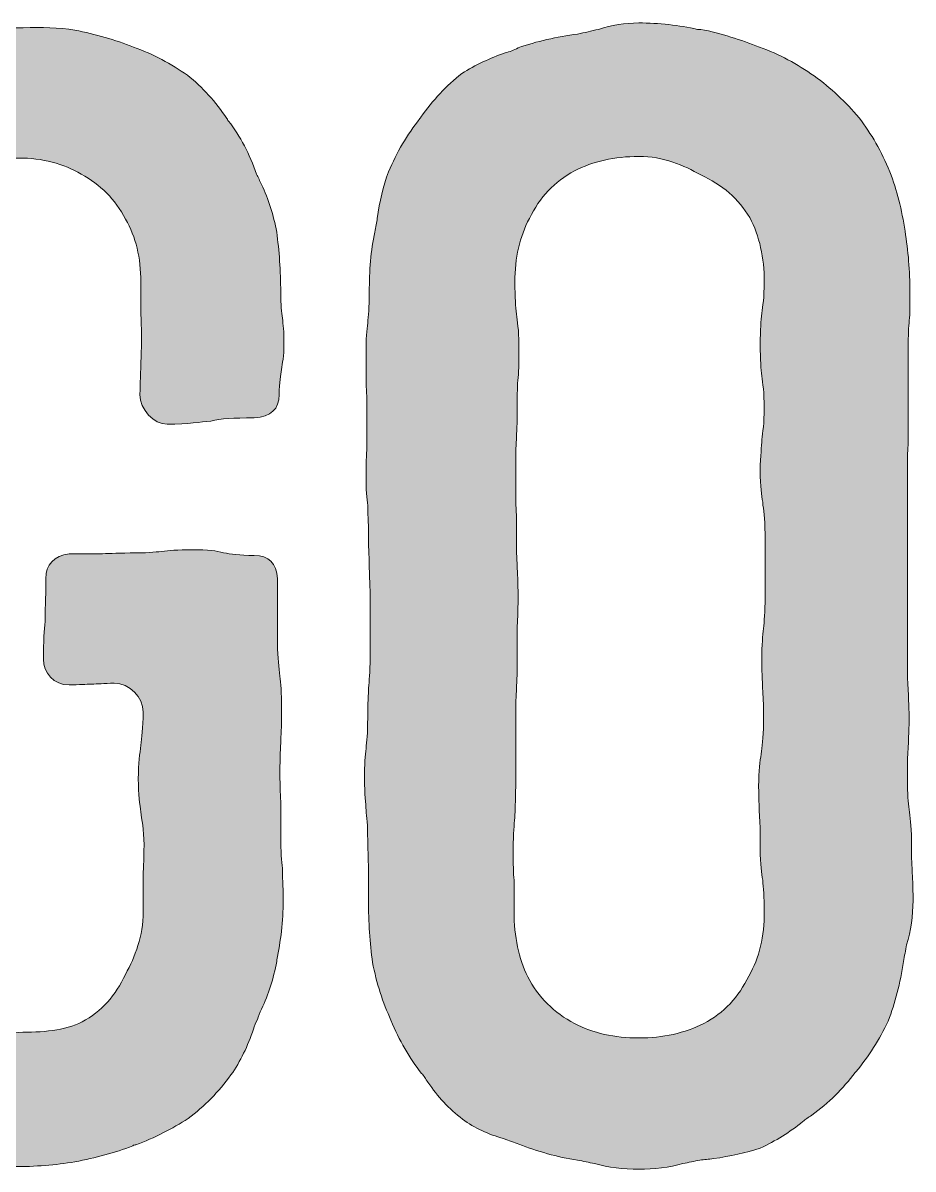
# Model space of a CAD drawing. Header units: inches. Extents: x 199 to 881, y -919 to -164.
# Drawn here: x 529.5 to 686.4, y -703.4 to -501.4 of the extents above; entities that cross this region are included whole.
import ezdxf

# ---------------------------------------------------------------- set-up
doc = ezdxf.new("R2010")
doc.units = ezdxf.units.IN
doc.header["$MEASUREMENT"] = 0
doc.layers.add('Layer 1', color=7, linetype='Continuous')

# ---------------------------------------------------------------- blocks, each defined once
blk = doc.blocks.new('block 3')
at = {"layer": 'Layer 1', "true_color": 0x040404}
h = blk.add_hatch(color=18, dxfattribs=at)
h.dxf.hatch_style = 2
edge = h.paths.add_edge_path()
edge.add_spline(control_points=[(481.14, -602.49), (481.14, -599.8), (480.99, -598.38), (480.85, -597.11), (480.71, -595.97), (480.57, -594.56), (480.57, -591.86), (480.57, -589.17), (480.71, -587.75), (480.71, -586.48), (480.85, -585.2), (480.99, -583.78), (480.99, -581.09), (480.99, -581.09), (480.99, -575.7), (480.99, -575.7), (480.99, -575.7), (480.99, -570.46), (480.99, -570.46), (480.99, -570.46), (480.99, -565.07), (480.99, -565.07), (480.99, -565.07), (480.99, -559.69), (480.99, -559.69), (480.99, -556.99), (480.85, -555.57), (480.85, -554.3), (480.85, -553.02), (480.71, -551.75), (480.71, -548.91), (480.71, -545.09), (480.99, -541.54), (481.56, -538.28), (482.27, -534.46), (483.4, -531.05), (484.68, -527.93), (484.82, -527.79), (484.82, -527.51), (484.96, -527.23), (486.1, -523.97), (487.66, -520.85), (489.5, -518.16), (491.77, -515.46), (494.46, -513.05), (497.44, -510.92), (500.27, -508.94), (503.39, -507.38), (506.94, -506.11), (510.19, -504.83), (513.6, -503.98), (517.28, -503.27), (520.54, -502.56), (524.09, -502.28), (527.91, -502.28), (527.91, -502.28), (529.61, -502.28), (529.61, -502.28), (532.87, -502.14), (535.85, -502.28), (538.69, -502.7), (542.37, -503.41), (545.77, -504.41), (549.03, -505.68), (552.58, -506.96), (555.7, -508.66), (558.53, -510.64), (561.22, -512.77), (563.49, -515.32), (565.48, -518.3), (565.62, -518.44), (565.62, -518.58), (565.76, -518.72), (567.89, -521.41), (569.45, -524.53), (570.72, -528.08), (571.01, -528.64), (571.29, -529.21), (571.57, -529.92), (572.85, -532.47), (573.7, -535.31), (574.26, -538.28), (574.69, -541.54), (574.97, -545.09), (574.97, -548.91), (574.97, -551.18), (575.11, -552.46), (575.26, -553.45), (575.4, -554.58), (575.54, -555.72), (575.54, -557.99), (575.54, -560.25), (575.26, -561.39), (575.11, -562.52), (574.97, -563.51), (574.69, -564.65), (574.69, -566.92), (574.69, -569.47), (573.27, -570.88), (570.3, -571.03), (566.47, -571.03), (564.48, -571.17), (562.64, -571.59), (560.8, -571.73), (558.81, -572.16), (554.99, -572.16), (552.58, -572.16), (550.17, -569.61), (550.17, -566.92), (550.17, -564.51), (550.31, -563.23), (550.31, -561.96), (550.31, -560.82), (550.45, -559.4), (550.45, -556.99), (550.45, -554.58), (550.31, -553.17), (550.31, -552.03), (550.31, -552.03), (550.31, -547.07), (550.31, -547.07), (550.31, -542.82), (549.46, -539.13), (547.62, -536.01), (545.77, -532.47), (543.22, -529.92), (539.82, -528.08), (536.7, -526.23), (533.02, -525.24), (528.76, -525.24), (524.51, -525.24), (520.83, -526.09), (517.57, -527.79), (514.02, -529.64), (511.19, -532.19), (509.2, -535.73), (507.64, -538.99), (506.79, -542.82), (506.79, -547.07), (506.79, -549.91), (506.79, -551.32), (506.65, -552.6), (506.65, -552.6), (506.65, -558.13), (506.65, -558.13), (506.65, -558.13), (506.65, -563.8), (506.65, -563.8), (506.65, -563.8), (506.65, -569.32), (506.65, -569.32), (506.65, -569.32), (506.65, -574.85), (506.65, -574.85), (506.65, -576.13), (506.51, -577.69), (506.51, -580.38), (506.51, -580.38), (506.51, -585.91), (506.51, -585.91), (506.51, -585.91), (506.51, -591.58), (506.51, -591.58), (506.51, -594.27), (506.65, -595.83), (506.65, -597.11), (506.79, -598.38), (506.79, -599.8), (506.79, -602.64), (506.79, -602.64), (506.79, -608.16), (506.79, -608.16), (506.65, -609.44), (506.65, -611), (506.65, -613.69), (506.65, -616.53), (506.79, -617.95), (506.94, -619.22), (507.08, -620.5), (507.36, -622.06), (507.36, -624.89), (507.36, -627.58), (507.36, -629.14), (507.5, -630.42), (507.5, -631.69), (507.64, -633.11), (507.64, -635.95), (507.64, -638.78), (507.36, -640.2), (507.22, -641.47), (507.08, -642.75), (506.79, -644.17), (506.79, -647), (506.79, -649.84), (506.79, -651.26), (506.94, -652.53), (506.94, -653.81), (507.08, -655.37), (507.08, -658.06), (507.08, -662.45), (507.79, -666.14), (509.06, -669.4), (510.9, -672.94), (513.74, -675.78), (517.42, -677.62), (520.4, -679.18), (524.37, -679.32), (528.76, -679.32), (532.87, -679.32), (536.99, -679.04), (539.96, -677.48), (543.36, -675.64), (545.91, -672.8), (547.62, -669.12), (549.32, -665.86), (550.73, -662.45), (550.73, -658.06), (550.73, -658.06), (550.73, -652.25), (550.73, -652.25), (550.73, -650.69), (550.88, -649.27), (550.88, -646.29), (550.88, -643.46), (550.45, -641.76), (550.31, -640.48), (550.17, -639.21), (549.88, -637.51), (549.88, -634.67), (549.88, -631.69), (550.17, -630.28), (550.31, -628.72), (550.45, -627.44), (550.73, -625.74), (550.73, -622.91), (550.73, -620.21), (548.32, -617.8), (545.63, -617.8), (543.79, -617.8), (542.66, -617.95), (541.66, -617.95), (540.67, -617.95), (539.54, -618.09), (537.69, -618.09), (535, -618.09), (533.16, -615.96), (533.16, -613.55), (533.16, -610.29), (533.3, -608.45), (533.44, -606.89), (533.44, -605.05), (533.58, -603.2), (533.58, -599.37), (533.58, -596.82), (535, -595.41), (537.69, -594.98), (537.69, -594.98), (543.08, -594.98), (543.08, -594.98), (544.36, -594.98), (545.77, -594.84), (548.47, -594.84), (551.3, -594.84), (552.72, -594.7), (554, -594.56), (555.27, -594.41), (556.69, -594.27), (559.38, -594.27), (562.22, -594.27), (563.63, -594.41), (564.91, -594.84), (566.19, -594.98), (567.6, -595.27), (570.3, -595.27), (572.85, -595.27), (574.26, -596.68), (574.41, -599.37), (574.41, -599.37), (574.41, -605.05), (574.41, -605.05), (574.41, -605.05), (574.41, -610.72), (574.41, -610.72), (574.41, -613.55), (574.69, -614.97), (574.83, -616.53), (574.97, -617.8), (575.11, -619.36), (575.11, -622.2), (575.11, -625.03), (575.11, -626.31), (574.97, -627.87), (574.97, -629.14), (574.83, -630.7), (574.83, -633.54), (574.83, -636.37), (574.97, -637.65), (574.97, -639.21), (574.97, -639.21), (574.97, -644.74), (574.97, -644.74), (574.97, -647.57), (575.11, -649.13), (575.26, -650.41), (575.26, -651.96), (575.4, -653.24), (575.4, -656.07), (575.4, -659.76), (574.97, -663.31), (574.26, -666.56), (574.26, -666.56), (574.26, -666.85), (574.26, -666.85), (573.7, -669.82), (572.85, -672.66), (571.57, -675.21), (571.29, -675.92), (571.01, -676.49), (570.86, -677.05), (570.58, -677.62), (570.3, -678.19), (570.16, -678.76), (569.16, -681.73), (567.89, -684.42), (566.19, -686.83), (564.06, -689.81), (561.51, -692.36), (558.67, -694.49), (555.84, -696.33), (552.72, -697.89), (549.46, -699.17), (549.32, -699.17), (549.03, -699.17), (548.89, -699.31), (545.77, -700.58), (542.37, -701.43), (538.69, -702.14), (535.28, -702.71), (531.74, -702.99), (527.91, -702.99), (527.91, -702.99), (525.5, -702.99), (525.5, -702.99), (522.53, -703.14), (519.83, -703.14), (517.14, -702.71), (514.45, -702.14), (511.9, -701.29), (509.63, -700.16), (508.64, -699.73), (507.79, -699.45), (506.94, -699.02), (506.51, -698.88), (506.08, -698.6), (505.66, -698.46), (502.68, -697.47), (499.85, -696.05), (497.3, -694.35), (494.32, -692.22), (491.77, -689.67), (489.64, -686.83), (487.8, -684.14), (486.38, -681.31), (485.25, -678.05), (485.25, -678.05), (484.82, -677.2), (484.82, -677.2), (483.55, -673.94), (482.7, -670.53), (481.99, -666.85), (481.42, -663.45), (481.14, -659.9), (481.14, -656.07), (481.14, -653.38), (480.99, -651.96), (480.85, -650.83), (480.85, -649.56), (480.71, -648.14), (480.71, -645.44), (480.71, -642.75), (480.71, -641.33), (480.57, -640.06), (480.57, -640.06), (480.57, -634.67), (480.57, -634.67), (480.57, -631.98), (480.57, -630.56), (480.71, -629.28), (480.71, -629.28), (480.71, -623.9), (480.71, -623.9), (480.71, -621.21), (480.85, -619.79), (480.99, -618.65), (481.14, -617.38), (481.28, -615.96), (481.28, -613.27), (481.28, -610.57), (481.28, -609.16), (481.14, -607.88), (481.14, -607.88), (481.14, -602.49), (481.14, -602.49)], knot_values=[0, 0, 0, 0, 1, 1, 1, 2, 2, 2, 3, 3, 3, 4, 4, 4, 5, 5, 5, 6, 6, 6, 7, 7, 7, 8, 8, 8, 9, 9, 9, 10, 10, 10, 11, 11, 11, 12, 12, 12, 13, 13, 13, 14, 14, 14, 15, 15, 15, 16, 16, 16, 17, 17, 17, 18, 18, 18, 19, 19, 19, 20, 20, 20, 21, 21, 21, 22, 22, 22, 23, 23, 23, 24, 24, 24, 25, 25, 25, 26, 26, 26, 27, 27, 27, 28, 28, 28, 29, 29, 29, 30, 30, 30, 31, 31, 31, 32, 32, 32, 33, 33, 33, 34, 34, 34, 35, 35, 35, 36, 36, 36, 37, 37, 37, 38, 38, 38, 39, 39, 39, 40, 40, 40, 41, 41, 41, 42, 42, 42, 43, 43, 43, 44, 44, 44, 45, 45, 45, 46, 46, 46, 47, 47, 47, 48, 48, 48, 49, 49, 49, 50, 50, 50, 51, 51, 51, 52, 52, 52, 53, 53, 53, 54, 54, 54, 55, 55, 55, 56, 56, 56, 57, 57, 57, 58, 58, 58, 59, 59, 59, 60, 60, 60, 61, 61, 61, 62, 62, 62, 63, 63, 63, 64, 64, 64, 65, 65, 65, 66, 66, 66, 67, 67, 67, 68, 68, 68, 69, 69, 69, 70, 70, 70, 71, 71, 71, 72, 72, 72, 73, 73, 73, 74, 74, 74, 75, 75, 75, 76, 76, 76, 77, 77, 77, 78, 78, 78, 79, 79, 79, 80, 80, 80, 81, 81, 81, 82, 82, 82, 83, 83, 83, 84, 84, 84, 85, 85, 85, 86, 86, 86, 87, 87, 87, 88, 88, 88, 89, 89, 89, 90, 90, 90, 91, 91, 91, 92, 92, 92, 93, 93, 93, 94, 94, 94, 95, 95, 95, 96, 96, 96, 97, 97, 97, 98, 98, 98, 99, 99, 99, 100, 100, 100, 101, 101, 101, 102, 102, 102, 103, 103, 103, 104, 104, 104, 105, 105, 105, 106, 106, 106, 107, 107, 107, 108, 108, 108, 109, 109, 109, 110, 110, 110, 111, 111, 111, 112, 112, 112, 113, 113, 113, 114, 114, 114, 115, 115, 115, 116, 116, 116, 117, 117, 117, 118, 118, 118, 119, 119, 119, 120, 120, 120, 121, 121, 121, 122, 122, 122, 123, 123, 123, 124, 124, 124, 125, 125, 125, 126, 126, 126, 127, 127, 127, 128, 128, 128, 129, 129, 129, 130, 130, 130, 131, 131, 131, 132, 132, 132, 133, 133, 133, 134, 134, 134, 134], degree=3, periodic=1)
h = blk.add_hatch(color=18, dxfattribs=at)
h.dxf.hatch_style = 2
edge = h.paths.add_edge_path()
edge.add_spline(control_points=[(651.24, -701.58), (650.39, -701.72), (649.54, -701.72), (648.83, -701.86), (647.84, -702), (646.84, -702.28), (645.85, -702.43), (643.44, -703.14), (640.75, -703.42), (638.06, -703.42), (635.36, -703.42), (632.67, -703.14), (630.26, -702.43), (629.27, -702.28), (628.28, -702), (627.28, -701.86), (623.6, -701.29), (620.19, -700.3), (616.94, -699.02), (616.09, -698.74), (615.24, -698.46), (614.24, -698.03), (611.55, -697.32), (609.14, -696.19), (607.01, -694.63), (604.6, -692.79), (602.62, -690.66), (600.92, -688.11), (600.49, -687.54), (600.21, -686.98), (599.78, -686.55), (597.66, -683.86), (595.81, -680.74), (594.4, -677.2), (592.98, -674.08), (591.85, -670.67), (591.14, -666.99), (590.71, -663.59), (590.43, -659.9), (590.43, -656.07), (590.43, -656.07), (590.43, -653.52), (590.43, -653.52), (590.43, -650.83), (590.43, -649.41), (590.29, -645.44), (590.29, -642.75), (590.14, -641.33), (590, -640.2), (590, -638.92), (589.72, -637.51), (589.72, -634.67), (589.72, -631.98), (589.86, -630.56), (590, -629.28), (590.14, -628.01), (590.29, -626.73), (590.29, -623.9), (590.29, -621.21), (590.43, -619.79), (590.43, -618.65), (590.57, -617.38), (590.71, -615.96), (590.71, -613.27), (590.71, -613.27), (590.71, -607.88), (590.71, -607.88), (590.71, -607.88), (590.71, -602.49), (590.71, -602.49), (590.71, -599.8), (590.57, -598.38), (590.57, -597.11), (590.57, -595.97), (590.43, -594.56), (590.43, -591.86), (590.43, -589.17), (590.29, -587.75), (590.29, -586.48), (590.14, -585.2), (590, -583.78), (590, -581.09), (590, -578.4), (590.14, -576.98), (590.14, -575.7), (590.14, -575.7), (590.14, -570.46), (590.14, -570.46), (590.14, -567.62), (590.14, -566.35), (590, -565.07), (590, -565.07), (590, -559.69), (590, -559.69), (590, -556.99), (590.14, -555.57), (590.29, -554.3), (590.43, -553.02), (590.57, -551.75), (590.57, -548.91), (590.57, -545.09), (590.85, -541.54), (591.56, -538.28), (591.7, -537.43), (591.85, -536.58), (591.99, -535.87), (592.41, -532.9), (592.98, -530.2), (593.97, -527.65), (595.39, -524.25), (597.23, -521.13), (599.5, -518.3), (599.64, -518.16), (599.64, -518.16), (599.64, -518.01), (601.77, -515.04), (604.18, -512.48), (606.87, -510.36), (609.28, -508.8), (611.83, -507.67), (614.53, -506.67), (615.24, -506.53), (616.09, -506.25), (616.79, -505.82), (620.05, -504.69), (623.6, -503.84), (627.28, -503.41), (628.56, -503.13), (629.69, -502.85), (630.97, -502.56), (633.24, -501.85), (635.65, -501.43), (638.06, -501.43), (641.6, -501.43), (645.14, -501.85), (648.4, -502.56), (648.4, -502.56), (648.97, -502.56), (648.97, -502.56), (652.66, -503.27), (656.06, -504.41), (659.32, -505.68), (662.86, -506.96), (665.98, -508.66), (668.96, -510.78), (671.93, -512.91), (674.49, -515.32), (676.89, -518.16), (679.02, -520.99), (680.86, -524.11), (682.28, -527.65), (683.56, -530.91), (684.41, -534.31), (684.97, -538.14), (685.54, -541.54), (685.83, -545.09), (685.83, -548.91), (685.83, -551.75), (685.83, -553.17), (685.68, -554.3), (685.54, -555.57), (685.54, -556.99), (685.54, -559.69), (685.54, -559.69), (685.54, -565.07), (685.54, -565.07), (685.54, -565.07), (685.54, -570.46), (685.54, -570.46), (685.54, -570.46), (685.54, -575.85), (685.54, -575.85), (685.4, -576.98), (685.4, -578.4), (685.4, -581.23), (685.4, -581.23), (685.4, -586.48), (685.4, -586.48), (685.4, -586.48), (685.4, -591.86), (685.4, -591.86), (685.4, -591.86), (685.4, -597.25), (685.4, -597.25), (685.4, -597.25), (685.4, -602.64), (685.4, -602.64), (685.4, -602.64), (685.4, -607.88), (685.4, -607.88), (685.4, -607.88), (685.4, -613.27), (685.4, -613.27), (685.4, -615.96), (685.4, -617.38), (685.54, -618.65), (685.54, -619.93), (685.68, -621.35), (685.68, -624.04), (685.68, -626.73), (685.54, -628.15), (685.54, -629.43), (685.4, -630.56), (685.4, -631.98), (685.4, -634.67), (685.4, -637.51), (685.54, -638.78), (685.68, -640.06), (685.83, -641.33), (686.11, -642.75), (686.11, -645.44), (686.11, -648.14), (686.11, -649.56), (686.25, -650.83), (686.25, -651.96), (686.39, -653.38), (686.39, -656.07), (686.39, -658.77), (685.97, -661.46), (685.26, -663.87), (685.12, -664.86), (684.83, -665.86), (684.69, -666.85), (684.12, -670.67), (683.27, -674.08), (682, -677.34), (680.44, -680.6), (678.59, -683.57), (676.33, -686.27), (676.33, -686.27), (676.19, -686.41), (676.19, -686.41), (674.06, -689.24), (671.51, -691.8), (668.53, -693.92), (667.96, -694.35), (667.4, -694.63), (666.97, -695.06), (664.7, -696.9), (662.15, -698.46), (659.46, -699.73), (656.91, -700.58), (654.22, -701.15), (651.24, -701.58)], knot_values=[0, 0, 0, 0, 1, 1, 1, 2, 2, 2, 3, 3, 3, 4, 4, 4, 5, 5, 5, 6, 6, 6, 7, 7, 7, 8, 8, 8, 9, 9, 9, 10, 10, 10, 11, 11, 11, 12, 12, 12, 13, 13, 13, 14, 14, 14, 15, 15, 15, 16, 16, 16, 17, 17, 17, 18, 18, 18, 19, 19, 19, 20, 20, 20, 21, 21, 21, 22, 22, 22, 23, 23, 23, 24, 24, 24, 25, 25, 25, 26, 26, 26, 27, 27, 27, 28, 28, 28, 29, 29, 29, 30, 30, 30, 31, 31, 31, 32, 32, 32, 33, 33, 33, 34, 34, 34, 35, 35, 35, 36, 36, 36, 37, 37, 37, 38, 38, 38, 39, 39, 39, 40, 40, 40, 41, 41, 41, 42, 42, 42, 43, 43, 43, 44, 44, 44, 45, 45, 45, 46, 46, 46, 47, 47, 47, 48, 48, 48, 49, 49, 49, 50, 50, 50, 51, 51, 51, 52, 52, 52, 53, 53, 53, 54, 54, 54, 55, 55, 55, 56, 56, 56, 57, 57, 57, 58, 58, 58, 59, 59, 59, 60, 60, 60, 61, 61, 61, 62, 62, 62, 63, 63, 63, 64, 64, 64, 65, 65, 65, 66, 66, 66, 67, 67, 67, 68, 68, 68, 69, 69, 69, 70, 70, 70, 71, 71, 71, 72, 72, 72, 73, 73, 73, 74, 74, 74, 75, 75, 75, 76, 76, 76, 77, 77, 77, 78, 78, 78, 79, 79, 79, 80, 80, 80, 81, 81, 81, 81], degree=3, periodic=1)
edge = h.paths.add_edge_path()
edge.add_spline(control_points=[(638.06, -680.31), (642.31, -680.31), (646.14, -679.46), (649.54, -677.76), (653.08, -675.92), (655.63, -673.08), (657.48, -669.4), (659.32, -666.14), (660.17, -662.45), (660.17, -658.06), (660.17, -655.37), (660.03, -653.81), (659.89, -652.53), (659.74, -651.26), (659.46, -649.84), (659.46, -647), (659.46, -644.17), (659.46, -642.75), (659.32, -641.47), (659.32, -640.2), (659.18, -638.64), (659.18, -635.95), (659.18, -633.11), (659.46, -631.55), (659.6, -630.28), (659.74, -629), (660.03, -627.58), (660.03, -624.75), (660.03, -621.91), (660.03, -620.5), (659.89, -619.22), (659.89, -617.95), (659.74, -616.53), (659.74, -613.69), (659.74, -610.86), (659.89, -609.44), (660.03, -608.16), (660.17, -606.89), (660.31, -605.33), (660.31, -602.64), (660.31, -602.64), (660.31, -596.97), (660.31, -596.97), (660.31, -596.97), (660.31, -591.44), (660.31, -591.44), (660.31, -588.6), (660.03, -587.19), (659.89, -585.91), (659.74, -584.63), (659.46, -583.22), (659.46, -580.38), (659.46, -577.55), (659.74, -576.13), (659.74, -574.85), (659.89, -573.58), (660.17, -572.02), (660.17, -569.32), (660.17, -566.49), (659.89, -564.93), (659.74, -563.66), (659.6, -562.38), (659.46, -560.96), (659.46, -558.13), (659.46, -555.43), (659.6, -553.87), (659.74, -552.6), (659.89, -551.32), (660.17, -549.91), (660.17, -547.07), (660.17, -542.82), (659.32, -538.99), (657.62, -535.73), (655.63, -532.47), (652.8, -529.92), (648.97, -528.22), (645.99, -526.52), (642.45, -524.96), (638.06, -524.96), (633.8, -524.96), (629.98, -525.81), (626.72, -527.51), (623.17, -529.35), (620.62, -532.19), (618.78, -535.87), (617.08, -539.13), (616.23, -542.82), (616.23, -547.07), (616.23, -549.91), (616.37, -551.47), (616.51, -552.74), (616.65, -554.02), (616.94, -555.43), (616.94, -558.13), (616.94, -560.96), (616.94, -562.38), (616.79, -563.94), (616.65, -565.21), (616.65, -566.63), (616.65, -569.32), (616.65, -572.16), (616.51, -573.58), (616.51, -574.85), (616.37, -576.13), (616.37, -577.69), (616.37, -580.38), (616.37, -580.38), (616.37, -585.91), (616.37, -585.91), (616.51, -587.19), (616.51, -588.75), (616.51, -591.58), (616.51, -594.27), (616.51, -595.83), (616.65, -597.11), (616.65, -598.38), (616.79, -599.8), (616.79, -602.64), (616.79, -605.47), (616.65, -606.89), (616.65, -608.16), (616.65, -608.16), (616.65, -613.69), (616.65, -613.69), (616.65, -616.53), (616.51, -617.95), (616.51, -619.22), (616.37, -620.5), (616.37, -622.06), (616.37, -624.89), (616.37, -624.89), (616.37, -630.42), (616.37, -630.42), (616.37, -630.42), (616.37, -635.95), (616.37, -635.95), (616.37, -638.78), (616.23, -640.2), (616.23, -641.47), (616.09, -642.75), (615.94, -644.17), (615.94, -647), (615.94, -649.84), (615.94, -651.26), (616.09, -652.53), (616.09, -652.53), (616.09, -658.06), (616.09, -658.06), (616.09, -662.45), (616.94, -666.28), (618.49, -669.54), (620.34, -673.08), (623.17, -675.92), (626.72, -677.76), (629.98, -679.46), (633.8, -680.31), (638.06, -680.31)], knot_values=[0, 0, 0, 0, 1, 1, 1, 2, 2, 2, 3, 3, 3, 4, 4, 4, 5, 5, 5, 6, 6, 6, 7, 7, 7, 8, 8, 8, 9, 9, 9, 10, 10, 10, 11, 11, 11, 12, 12, 12, 13, 13, 13, 14, 14, 14, 15, 15, 15, 16, 16, 16, 17, 17, 17, 18, 18, 18, 19, 19, 19, 20, 20, 20, 21, 21, 21, 22, 22, 22, 23, 23, 23, 24, 24, 24, 25, 25, 25, 26, 26, 26, 27, 27, 27, 28, 28, 28, 29, 29, 29, 30, 30, 30, 31, 31, 31, 32, 32, 32, 33, 33, 33, 34, 34, 34, 35, 35, 35, 36, 36, 36, 37, 37, 37, 38, 38, 38, 39, 39, 39, 40, 40, 40, 41, 41, 41, 42, 42, 42, 43, 43, 43, 44, 44, 44, 45, 45, 45, 46, 46, 46, 47, 47, 47, 48, 48, 48, 49, 49, 49, 50, 50, 50, 51, 51, 51, 52, 52, 52, 52], degree=3, periodic=1)
at = {"layer": 'Layer 1', "lineweight": 0}
for points, knots in [([(481.14, -602.49), (481.14, -599.8), (480.99, -598.38), (480.85, -597.11), (480.71, -595.97), (480.57, -594.56), (480.57, -591.86), (480.57, -589.17), (480.71, -587.75), (480.71, -586.48), (480.85, -585.2), (480.99, -583.78), (480.99, -581.09), (480.99, -581.09), (480.99, -575.7), (480.99, -575.7), (480.99, -575.7), (480.99, -570.46), (480.99, -570.46), (480.99, -570.46), (480.99, -565.07), (480.99, -565.07), (480.99, -565.07), (480.99, -559.69), (480.99, -559.69), (480.99, -556.99), (480.85, -555.57), (480.85, -554.3), (480.85, -553.02), (480.71, -551.75), (480.71, -548.91), (480.71, -545.09), (480.99, -541.54), (481.56, -538.28), (482.27, -534.46), (483.4, -531.05), (484.68, -527.93), (484.82, -527.79), (484.82, -527.51), (484.96, -527.23), (486.1, -523.97), (487.66, -520.85), (489.5, -518.16), (491.77, -515.46), (494.46, -513.05), (497.44, -510.92), (500.27, -508.94), (503.39, -507.38), (506.94, -506.11), (510.19, -504.83), (513.6, -503.98), (517.28, -503.27), (520.54, -502.56), (524.09, -502.28), (527.91, -502.28), (527.91, -502.28), (529.61, -502.28), (529.61, -502.28), (532.87, -502.14), (535.85, -502.28), (538.69, -502.7), (542.37, -503.41), (545.77, -504.41), (549.03, -505.68), (552.58, -506.96), (555.7, -508.66), (558.53, -510.64), (561.22, -512.77), (563.49, -515.32), (565.48, -518.3), (565.62, -518.44), (565.62, -518.58), (565.76, -518.72), (567.89, -521.41), (569.45, -524.53), (570.72, -528.08), (571.01, -528.64), (571.29, -529.21), (571.57, -529.92), (572.85, -532.47), (573.7, -535.31), (574.26, -538.28), (574.69, -541.54), (574.97, -545.09), (574.97, -548.91), (574.97, -551.18), (575.11, -552.46), (575.26, -553.45), (575.4, -554.58), (575.54, -555.72), (575.54, -557.99), (575.54, -560.25), (575.26, -561.39), (575.11, -562.52), (574.97, -563.51), (574.69, -564.65), (574.69, -566.92), (574.69, -569.47), (573.27, -570.88), (570.3, -571.03), (566.47, -571.03), (564.48, -571.17), (562.64, -571.59), (560.8, -571.73), (558.81, -572.16), (554.99, -572.16), (552.58, -572.16), (550.17, -569.61), (550.17, -566.92), (550.17, -564.51), (550.31, -563.23), (550.31, -561.96), (550.31, -560.82), (550.45, -559.4), (550.45, -556.99), (550.45, -554.58), (550.31, -553.17), (550.31, -552.03), (550.31, -552.03), (550.31, -547.07), (550.31, -547.07), (550.31, -542.82), (549.46, -539.13), (547.62, -536.01), (545.77, -532.47), (543.22, -529.92), (539.82, -528.08), (536.7, -526.23), (533.02, -525.24), (528.76, -525.24), (524.51, -525.24), (520.83, -526.09), (517.57, -527.79), (514.02, -529.64), (511.19, -532.19), (509.2, -535.73), (507.64, -538.99), (506.79, -542.82), (506.79, -547.07), (506.79, -549.91), (506.79, -551.32), (506.65, -552.6), (506.65, -552.6), (506.65, -558.13), (506.65, -558.13), (506.65, -558.13), (506.65, -563.8), (506.65, -563.8), (506.65, -563.8), (506.65, -569.32), (506.65, -569.32), (506.65, -569.32), (506.65, -574.85), (506.65, -574.85), (506.65, -576.13), (506.51, -577.69), (506.51, -580.38), (506.51, -580.38), (506.51, -585.91), (506.51, -585.91), (506.51, -585.91), (506.51, -591.58), (506.51, -591.58), (506.51, -594.27), (506.65, -595.83), (506.65, -597.11), (506.79, -598.38), (506.79, -599.8), (506.79, -602.64), (506.79, -602.64), (506.79, -608.16), (506.79, -608.16), (506.65, -609.44), (506.65, -611), (506.65, -613.69), (506.65, -616.53), (506.79, -617.95), (506.94, -619.22), (507.08, -620.5), (507.36, -622.06), (507.36, -624.89), (507.36, -627.58), (507.36, -629.14), (507.5, -630.42), (507.5, -631.69), (507.64, -633.11), (507.64, -635.95), (507.64, -638.78), (507.36, -640.2), (507.22, -641.47), (507.08, -642.75), (506.79, -644.17), (506.79, -647), (506.79, -649.84), (506.79, -651.26), (506.94, -652.53), (506.94, -653.81), (507.08, -655.37), (507.08, -658.06), (507.08, -662.45), (507.79, -666.14), (509.06, -669.4), (510.9, -672.94), (513.74, -675.78), (517.42, -677.62), (520.4, -679.18), (524.37, -679.32), (528.76, -679.32), (532.87, -679.32), (536.99, -679.04), (539.96, -677.48), (543.36, -675.64), (545.91, -672.8), (547.62, -669.12), (549.32, -665.86), (550.73, -662.45), (550.73, -658.06), (550.73, -658.06), (550.73, -652.25), (550.73, -652.25), (550.73, -650.69), (550.88, -649.27), (550.88, -646.29), (550.88, -643.46), (550.45, -641.76), (550.31, -640.48), (550.17, -639.21), (549.88, -637.51), (549.88, -634.67), (549.88, -631.69), (550.17, -630.28), (550.31, -628.72), (550.45, -627.44), (550.73, -625.74), (550.73, -622.91), (550.73, -620.21), (548.32, -617.8), (545.63, -617.8), (543.79, -617.8), (542.66, -617.95), (541.66, -617.95), (540.67, -617.95), (539.54, -618.09), (537.69, -618.09), (535, -618.09), (533.16, -615.96), (533.16, -613.55), (533.16, -610.29), (533.3, -608.45), (533.44, -606.89), (533.44, -605.05), (533.58, -603.2), (533.58, -599.37), (533.58, -596.82), (535, -595.41), (537.69, -594.98), (537.69, -594.98), (543.08, -594.98), (543.08, -594.98), (544.36, -594.98), (545.77, -594.84), (548.47, -594.84), (551.3, -594.84), (552.72, -594.7), (554, -594.56), (555.27, -594.41), (556.69, -594.27), (559.38, -594.27), (562.22, -594.27), (563.63, -594.41), (564.91, -594.84), (566.19, -594.98), (567.6, -595.27), (570.3, -595.27), (572.85, -595.27), (574.26, -596.68), (574.41, -599.37), (574.41, -599.37), (574.41, -605.05), (574.41, -605.05), (574.41, -605.05), (574.41, -610.72), (574.41, -610.72), (574.41, -613.55), (574.69, -614.97), (574.83, -616.53), (574.97, -617.8), (575.11, -619.36), (575.11, -622.2), (575.11, -625.03), (575.11, -626.31), (574.97, -627.87), (574.97, -629.14), (574.83, -630.7), (574.83, -633.54), (574.83, -636.37), (574.97, -637.65), (574.97, -639.21), (574.97, -639.21), (574.97, -644.74), (574.97, -644.74), (574.97, -647.57), (575.11, -649.13), (575.26, -650.41), (575.26, -651.96), (575.4, -653.24), (575.4, -656.07), (575.4, -659.76), (574.97, -663.31), (574.26, -666.56), (574.26, -666.56), (574.26, -666.85), (574.26, -666.85), (573.7, -669.82), (572.85, -672.66), (571.57, -675.21), (571.29, -675.92), (571.01, -676.49), (570.86, -677.05), (570.58, -677.62), (570.3, -678.19), (570.16, -678.76), (569.16, -681.73), (567.89, -684.42), (566.19, -686.83), (564.06, -689.81), (561.51, -692.36), (558.67, -694.49), (555.84, -696.33), (552.72, -697.89), (549.46, -699.17), (549.32, -699.17), (549.03, -699.17), (548.89, -699.31), (545.77, -700.58), (542.37, -701.43), (538.69, -702.14), (535.28, -702.71), (531.74, -702.99), (527.91, -702.99), (527.91, -702.99), (525.5, -702.99), (525.5, -702.99), (522.53, -703.14), (519.83, -703.14), (517.14, -702.71), (514.45, -702.14), (511.9, -701.29), (509.63, -700.16), (508.64, -699.73), (507.79, -699.45), (506.94, -699.02), (506.51, -698.88), (506.08, -698.6), (505.66, -698.46), (502.68, -697.47), (499.85, -696.05), (497.3, -694.35), (494.32, -692.22), (491.77, -689.67), (489.64, -686.83), (487.8, -684.14), (486.38, -681.31), (485.25, -678.05), (485.25, -678.05), (484.82, -677.2), (484.82, -677.2), (483.55, -673.94), (482.7, -670.53), (481.99, -666.85), (481.42, -663.45), (481.14, -659.9), (481.14, -656.07), (481.14, -653.38), (480.99, -651.96), (480.85, -650.83), (480.85, -649.56), (480.71, -648.14), (480.71, -645.44), (480.71, -642.75), (480.71, -641.33), (480.57, -640.06), (480.57, -640.06), (480.57, -634.67), (480.57, -634.67), (480.57, -631.98), (480.57, -630.56), (480.71, -629.28), (480.71, -629.28), (480.71, -623.9), (480.71, -623.9), (480.71, -621.21), (480.85, -619.79), (480.99, -618.65), (481.14, -617.38), (481.28, -615.96), (481.28, -613.27), (481.28, -610.57), (481.28, -609.16), (481.14, -607.88), (481.14, -607.88), (481.14, -602.49), (481.14, -602.49)], [0, 0, 0, 0, 1, 1, 1, 2, 2, 2, 3, 3, 3, 4, 4, 4, 5, 5, 5, 6, 6, 6, 7, 7, 7, 8, 8, 8, 9, 9, 9, 10, 10, 10, 11, 11, 11, 12, 12, 12, 13, 13, 13, 14, 14, 14, 15, 15, 15, 16, 16, 16, 17, 17, 17, 18, 18, 18, 19, 19, 19, 20, 20, 20, 21, 21, 21, 22, 22, 22, 23, 23, 23, 24, 24, 24, 25, 25, 25, 26, 26, 26, 27, 27, 27, 28, 28, 28, 29, 29, 29, 30, 30, 30, 31, 31, 31, 32, 32, 32, 33, 33, 33, 34, 34, 34, 35, 35, 35, 36, 36, 36, 37, 37, 37, 38, 38, 38, 39, 39, 39, 40, 40, 40, 41, 41, 41, 42, 42, 42, 43, 43, 43, 44, 44, 44, 45, 45, 45, 46, 46, 46, 47, 47, 47, 48, 48, 48, 49, 49, 49, 50, 50, 50, 51, 51, 51, 52, 52, 52, 53, 53, 53, 54, 54, 54, 55, 55, 55, 56, 56, 56, 57, 57, 57, 58, 58, 58, 59, 59, 59, 60, 60, 60, 61, 61, 61, 62, 62, 62, 63, 63, 63, 64, 64, 64, 65, 65, 65, 66, 66, 66, 67, 67, 67, 68, 68, 68, 69, 69, 69, 70, 70, 70, 71, 71, 71, 72, 72, 72, 73, 73, 73, 74, 74, 74, 75, 75, 75, 76, 76, 76, 77, 77, 77, 78, 78, 78, 79, 79, 79, 80, 80, 80, 81, 81, 81, 82, 82, 82, 83, 83, 83, 84, 84, 84, 85, 85, 85, 86, 86, 86, 87, 87, 87, 88, 88, 88, 89, 89, 89, 90, 90, 90, 91, 91, 91, 92, 92, 92, 93, 93, 93, 94, 94, 94, 95, 95, 95, 96, 96, 96, 97, 97, 97, 98, 98, 98, 99, 99, 99, 100, 100, 100, 101, 101, 101, 102, 102, 102, 103, 103, 103, 104, 104, 104, 105, 105, 105, 106, 106, 106, 107, 107, 107, 108, 108, 108, 109, 109, 109, 110, 110, 110, 111, 111, 111, 112, 112, 112, 113, 113, 113, 114, 114, 114, 115, 115, 115, 116, 116, 116, 117, 117, 117, 118, 118, 118, 119, 119, 119, 120, 120, 120, 121, 121, 121, 122, 122, 122, 123, 123, 123, 124, 124, 124, 125, 125, 125, 126, 126, 126, 127, 127, 127, 128, 128, 128, 129, 129, 129, 130, 130, 130, 131, 131, 131, 132, 132, 132, 133, 133, 133, 134, 134, 134, 134]), ([(651.24, -701.58), (650.39, -701.72), (649.54, -701.72), (648.83, -701.86), (647.84, -702), (646.84, -702.28), (645.85, -702.43), (643.44, -703.14), (640.75, -703.42), (638.06, -703.42), (635.36, -703.42), (632.67, -703.14), (630.26, -702.43), (629.27, -702.28), (628.28, -702), (627.28, -701.86), (623.6, -701.29), (620.19, -700.3), (616.94, -699.02), (616.09, -698.74), (615.24, -698.46), (614.24, -698.03), (611.55, -697.32), (609.14, -696.19), (607.01, -694.63), (604.6, -692.79), (602.62, -690.66), (600.92, -688.11), (600.49, -687.54), (600.21, -686.98), (599.78, -686.55), (597.66, -683.86), (595.81, -680.74), (594.4, -677.2), (592.98, -674.08), (591.85, -670.67), (591.14, -666.99), (590.71, -663.59), (590.43, -659.9), (590.43, -656.07), (590.43, -656.07), (590.43, -653.52), (590.43, -653.52), (590.43, -650.83), (590.43, -649.41), (590.29, -645.44), (590.29, -642.75), (590.14, -641.33), (590, -640.2), (590, -638.92), (589.72, -637.51), (589.72, -634.67), (589.72, -631.98), (589.86, -630.56), (590, -629.28), (590.14, -628.01), (590.29, -626.73), (590.29, -623.9), (590.29, -621.21), (590.43, -619.79), (590.43, -618.65), (590.57, -617.38), (590.71, -615.96), (590.71, -613.27), (590.71, -613.27), (590.71, -607.88), (590.71, -607.88), (590.71, -607.88), (590.71, -602.49), (590.71, -602.49), (590.71, -599.8), (590.57, -598.38), (590.57, -597.11), (590.57, -595.97), (590.43, -594.56), (590.43, -591.86), (590.43, -589.17), (590.29, -587.75), (590.29, -586.48), (590.14, -585.2), (590, -583.78), (590, -581.09), (590, -578.4), (590.14, -576.98), (590.14, -575.7), (590.14, -575.7), (590.14, -570.46), (590.14, -570.46), (590.14, -567.62), (590.14, -566.35), (590, -565.07), (590, -565.07), (590, -559.69), (590, -559.69), (590, -556.99), (590.14, -555.57), (590.29, -554.3), (590.43, -553.02), (590.57, -551.75), (590.57, -548.91), (590.57, -545.09), (590.85, -541.54), (591.56, -538.28), (591.7, -537.43), (591.85, -536.58), (591.99, -535.87), (592.41, -532.9), (592.98, -530.2), (593.97, -527.65), (595.39, -524.25), (597.23, -521.13), (599.5, -518.3), (599.64, -518.16), (599.64, -518.16), (599.64, -518.01), (601.77, -515.04), (604.18, -512.48), (606.87, -510.36), (609.28, -508.8), (611.83, -507.67), (614.53, -506.67), (615.24, -506.53), (616.09, -506.25), (616.79, -505.82), (620.05, -504.69), (623.6, -503.84), (627.28, -503.41), (628.56, -503.13), (629.69, -502.85), (630.97, -502.56), (633.24, -501.85), (635.65, -501.43), (638.06, -501.43), (641.6, -501.43), (645.14, -501.85), (648.4, -502.56), (648.4, -502.56), (648.97, -502.56), (648.97, -502.56), (652.66, -503.27), (656.06, -504.41), (659.32, -505.68), (662.86, -506.96), (665.98, -508.66), (668.96, -510.78), (671.93, -512.91), (674.49, -515.32), (676.89, -518.16), (679.02, -520.99), (680.86, -524.11), (682.28, -527.65), (683.56, -530.91), (684.41, -534.31), (684.97, -538.14), (685.54, -541.54), (685.83, -545.09), (685.83, -548.91), (685.83, -551.75), (685.83, -553.17), (685.68, -554.3), (685.54, -555.57), (685.54, -556.99), (685.54, -559.69), (685.54, -559.69), (685.54, -565.07), (685.54, -565.07), (685.54, -565.07), (685.54, -570.46), (685.54, -570.46), (685.54, -570.46), (685.54, -575.85), (685.54, -575.85), (685.4, -576.98), (685.4, -578.4), (685.4, -581.23), (685.4, -581.23), (685.4, -586.48), (685.4, -586.48), (685.4, -586.48), (685.4, -591.86), (685.4, -591.86), (685.4, -591.86), (685.4, -597.25), (685.4, -597.25), (685.4, -597.25), (685.4, -602.64), (685.4, -602.64), (685.4, -602.64), (685.4, -607.88), (685.4, -607.88), (685.4, -607.88), (685.4, -613.27), (685.4, -613.27), (685.4, -615.96), (685.4, -617.38), (685.54, -618.65), (685.54, -619.93), (685.68, -621.35), (685.68, -624.04), (685.68, -626.73), (685.54, -628.15), (685.54, -629.43), (685.4, -630.56), (685.4, -631.98), (685.4, -634.67), (685.4, -637.51), (685.54, -638.78), (685.68, -640.06), (685.83, -641.33), (686.11, -642.75), (686.11, -645.44), (686.11, -648.14), (686.11, -649.56), (686.25, -650.83), (686.25, -651.96), (686.39, -653.38), (686.39, -656.07), (686.39, -658.77), (685.97, -661.46), (685.26, -663.87), (685.12, -664.86), (684.83, -665.86), (684.69, -666.85), (684.12, -670.67), (683.27, -674.08), (682, -677.34), (680.44, -680.6), (678.59, -683.57), (676.33, -686.27), (676.33, -686.27), (676.19, -686.41), (676.19, -686.41), (674.06, -689.24), (671.51, -691.8), (668.53, -693.92), (667.96, -694.35), (667.4, -694.63), (666.97, -695.06), (664.7, -696.9), (662.15, -698.46), (659.46, -699.73), (656.91, -700.58), (654.22, -701.15), (651.24, -701.58)], [0, 0, 0, 0, 1, 1, 1, 2, 2, 2, 3, 3, 3, 4, 4, 4, 5, 5, 5, 6, 6, 6, 7, 7, 7, 8, 8, 8, 9, 9, 9, 10, 10, 10, 11, 11, 11, 12, 12, 12, 13, 13, 13, 14, 14, 14, 15, 15, 15, 16, 16, 16, 17, 17, 17, 18, 18, 18, 19, 19, 19, 20, 20, 20, 21, 21, 21, 22, 22, 22, 23, 23, 23, 24, 24, 24, 25, 25, 25, 26, 26, 26, 27, 27, 27, 28, 28, 28, 29, 29, 29, 30, 30, 30, 31, 31, 31, 32, 32, 32, 33, 33, 33, 34, 34, 34, 35, 35, 35, 36, 36, 36, 37, 37, 37, 38, 38, 38, 39, 39, 39, 40, 40, 40, 41, 41, 41, 42, 42, 42, 43, 43, 43, 44, 44, 44, 45, 45, 45, 46, 46, 46, 47, 47, 47, 48, 48, 48, 49, 49, 49, 50, 50, 50, 51, 51, 51, 52, 52, 52, 53, 53, 53, 54, 54, 54, 55, 55, 55, 56, 56, 56, 57, 57, 57, 58, 58, 58, 59, 59, 59, 60, 60, 60, 61, 61, 61, 62, 62, 62, 63, 63, 63, 64, 64, 64, 65, 65, 65, 66, 66, 66, 67, 67, 67, 68, 68, 68, 69, 69, 69, 70, 70, 70, 71, 71, 71, 72, 72, 72, 73, 73, 73, 74, 74, 74, 75, 75, 75, 76, 76, 76, 77, 77, 77, 78, 78, 78, 79, 79, 79, 80, 80, 80, 81, 81, 81, 81]), ([(638.06, -680.31), (642.31, -680.31), (646.14, -679.46), (649.54, -677.76), (653.08, -675.92), (655.63, -673.08), (657.48, -669.4), (659.32, -666.14), (660.17, -662.45), (660.17, -658.06), (660.17, -655.37), (660.03, -653.81), (659.89, -652.53), (659.74, -651.26), (659.46, -649.84), (659.46, -647), (659.46, -644.17), (659.46, -642.75), (659.32, -641.47), (659.32, -640.2), (659.18, -638.64), (659.18, -635.95), (659.18, -633.11), (659.46, -631.55), (659.6, -630.28), (659.74, -629), (660.03, -627.58), (660.03, -624.75), (660.03, -621.91), (660.03, -620.5), (659.89, -619.22), (659.89, -617.95), (659.74, -616.53), (659.74, -613.69), (659.74, -610.86), (659.89, -609.44), (660.03, -608.16), (660.17, -606.89), (660.31, -605.33), (660.31, -602.64), (660.31, -602.64), (660.31, -596.97), (660.31, -596.97), (660.31, -596.97), (660.31, -591.44), (660.31, -591.44), (660.31, -588.6), (660.03, -587.19), (659.89, -585.91), (659.74, -584.63), (659.46, -583.22), (659.46, -580.38), (659.46, -577.55), (659.74, -576.13), (659.74, -574.85), (659.89, -573.58), (660.17, -572.02), (660.17, -569.32), (660.17, -566.49), (659.89, -564.93), (659.74, -563.66), (659.6, -562.38), (659.46, -560.96), (659.46, -558.13), (659.46, -555.43), (659.6, -553.87), (659.74, -552.6), (659.89, -551.32), (660.17, -549.91), (660.17, -547.07), (660.17, -542.82), (659.32, -538.99), (657.62, -535.73), (655.63, -532.47), (652.8, -529.92), (648.97, -528.22), (645.99, -526.52), (642.45, -524.96), (638.06, -524.96), (633.8, -524.96), (629.98, -525.81), (626.72, -527.51), (623.17, -529.35), (620.62, -532.19), (618.78, -535.87), (617.08, -539.13), (616.23, -542.82), (616.23, -547.07), (616.23, -549.91), (616.37, -551.47), (616.51, -552.74), (616.65, -554.02), (616.94, -555.43), (616.94, -558.13), (616.94, -560.96), (616.94, -562.38), (616.79, -563.94), (616.65, -565.21), (616.65, -566.63), (616.65, -569.32), (616.65, -572.16), (616.51, -573.58), (616.51, -574.85), (616.37, -576.13), (616.37, -577.69), (616.37, -580.38), (616.37, -580.38), (616.37, -585.91), (616.37, -585.91), (616.51, -587.19), (616.51, -588.75), (616.51, -591.58), (616.51, -594.27), (616.51, -595.83), (616.65, -597.11), (616.65, -598.38), (616.79, -599.8), (616.79, -602.64), (616.79, -605.47), (616.65, -606.89), (616.65, -608.16), (616.65, -608.16), (616.65, -613.69), (616.65, -613.69), (616.65, -616.53), (616.51, -617.95), (616.51, -619.22), (616.37, -620.5), (616.37, -622.06), (616.37, -624.89), (616.37, -624.89), (616.37, -630.42), (616.37, -630.42), (616.37, -630.42), (616.37, -635.95), (616.37, -635.95), (616.37, -638.78), (616.23, -640.2), (616.23, -641.47), (616.09, -642.75), (615.94, -644.17), (615.94, -647), (615.94, -649.84), (615.94, -651.26), (616.09, -652.53), (616.09, -652.53), (616.09, -658.06), (616.09, -658.06), (616.09, -662.45), (616.94, -666.28), (618.49, -669.54), (620.34, -673.08), (623.17, -675.92), (626.72, -677.76), (629.98, -679.46), (633.8, -680.31), (638.06, -680.31)], [0, 0, 0, 0, 1, 1, 1, 2, 2, 2, 3, 3, 3, 4, 4, 4, 5, 5, 5, 6, 6, 6, 7, 7, 7, 8, 8, 8, 9, 9, 9, 10, 10, 10, 11, 11, 11, 12, 12, 12, 13, 13, 13, 14, 14, 14, 15, 15, 15, 16, 16, 16, 17, 17, 17, 18, 18, 18, 19, 19, 19, 20, 20, 20, 21, 21, 21, 22, 22, 22, 23, 23, 23, 24, 24, 24, 25, 25, 25, 26, 26, 26, 27, 27, 27, 28, 28, 28, 29, 29, 29, 30, 30, 30, 31, 31, 31, 32, 32, 32, 33, 33, 33, 34, 34, 34, 35, 35, 35, 36, 36, 36, 37, 37, 37, 38, 38, 38, 39, 39, 39, 40, 40, 40, 41, 41, 41, 42, 42, 42, 43, 43, 43, 44, 44, 44, 45, 45, 45, 46, 46, 46, 47, 47, 47, 48, 48, 48, 49, 49, 49, 50, 50, 50, 51, 51, 51, 52, 52, 52, 52])]:
    blk.add_open_spline(points, degree=3, knots=knots, dxfattribs=at)
blk = doc.blocks.new('block 2')
at = {"layer": 'Layer 1'}
blk.add_blockref('block 3', (0, 0), dxfattribs=at)

msp = doc.modelspace()

# ---------------------------------------------------------------- block references
at = {"layer": 'Layer 1'}
msp.add_blockref('block 2', (0, 0), dxfattribs=at)

doc.saveas('drawing.dxf')
